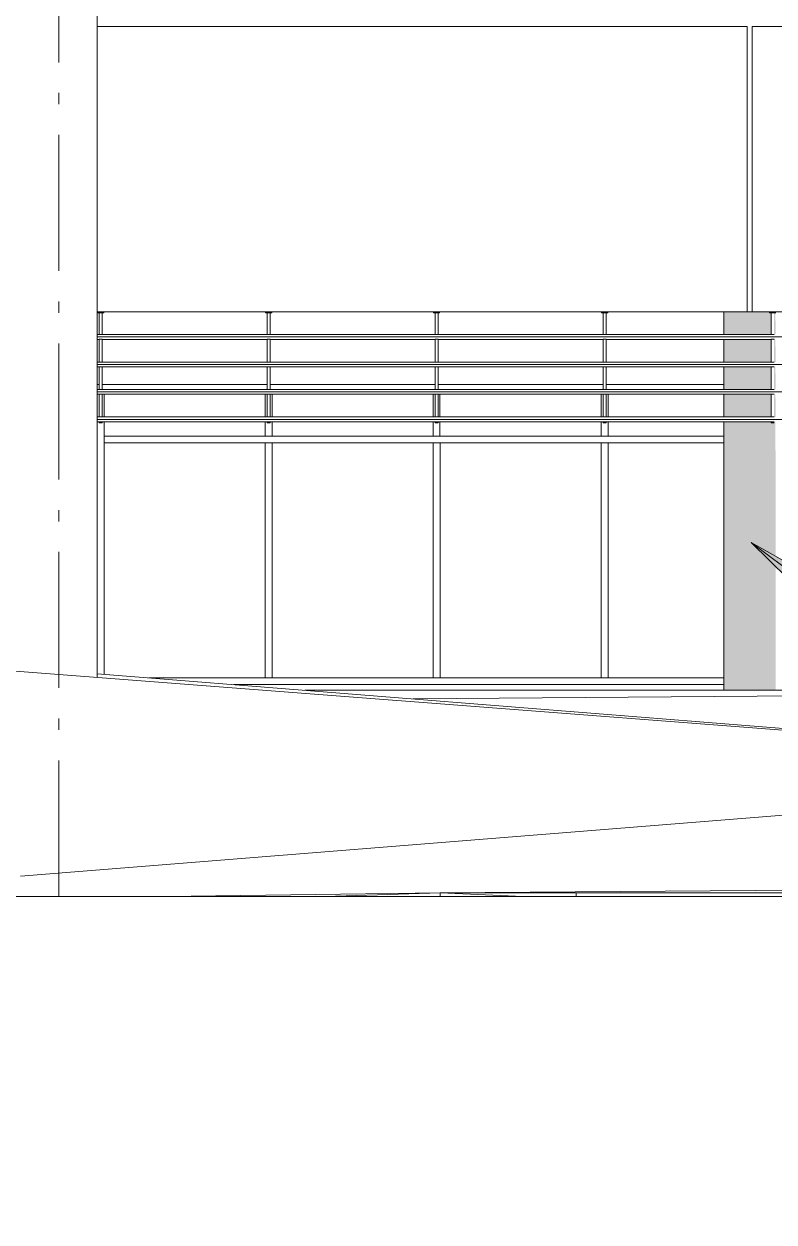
# Model space of a CAD drawing. Header units: metres. Extents: x -199 to 506, y -5 to 23.
# Drawn here: x -0.31 to 6.31, y -4.69 to 5.88 of the extents above; entities that cross this region are included whole.
import ezdxf

# ---------------------------------------------------------------- set-up
doc = ezdxf.new("R2010")
doc.units = ezdxf.units.M
doc.linetypes.add('01_Grid', pattern=[1.74, 1.2, -0.27, 0, -0.27])
for name, color, linetype, lineweight in [('03EJES-1', 1, '01_Grid', 5), ('06MUR', 8, 'Continuous', 9), ('06MUREXT', 92, 'Continuous', 9), ('26VENT', 144, 'Continuous', 5), ('29NOTAS-1', 10, 'Continuous', 5), ('46BANQ', 8, 'Continuous', 5), ('54ESTRUCTURA', 1, 'Continuous', 9), ('54ESTRUCTURA-1', 152, 'Continuous', 9), ('70LINEA', 1, 'Continuous', 13), ('70LINEA-2', 250, 'Continuous', 15)]:
    doc.layers.add(name, color=color, linetype=linetype, lineweight=lineweight)

# ---------------------------------------------------------------- blocks, each defined once
blk = doc.blocks.new('Rectangular Mullion - 60x167-7717804-600rNorthElevEjeA Paint')
at = {"layer": '26VENT'}
for p, q in [((4.816, 0.11), (5.867, 0.11)), ((4.816, 0.05), (5.867, 0.05))]:
    blk.add_line(p, q, dxfattribs=at)
blk = doc.blocks.new('Rectangular Mullion - 60x167-V2-600rNorthElevEjeA Paint')
at = {"layer": '26VENT'}
for p, q in [((3.333, 0.11), (4.816, 0.11)), ((3.333, 0.05), (4.816, 0.05))]:
    blk.add_line(p, q, dxfattribs=at)
blk = doc.blocks.new('Rectangular Mullion - 60x167-7717805-600rNorthElevEjeA Paint')
at = {"layer": '26VENT'}
for p, q in [((0.794, 0.11), (1.851, 0.11)), ((1.544, 0.05), (1.851, 0.05))]:
    blk.add_line(p, q, dxfattribs=at)
blk = doc.blocks.new('Rectangular Mullion - 60x167-7039295-600rNorthElevEjeA Paint')
at = {"layer": '26VENT'}
blk.add_line((0.399, 2.214), (0.399, 0.142), dxfattribs=at)
blk = doc.blocks.new('Rectangular Mullion - 60x167-7039666-600rNorthElevEjeA Paint')
at = {"layer": '26VENT'}
for p, q in [((0.399, 2.613), (0.399, 2.411)), ((0.399, 2.37), (0.399, 2.214))]:
    blk.add_line(p, q, dxfattribs=at)
blk = doc.blocks.new('Rectangular Mullion - 60x167-7717806-600rNorthElevEjeA Paint')
at = {"layer": '26VENT'}
for p, q in [((5.867, 2.244), (4.816, 2.244)), ((5.867, 2.184), (4.816, 2.184))]:
    blk.add_line(p, q, dxfattribs=at)
blk = doc.blocks.new('Rectangular Mullion - 60x167-V3-600rNorthElevEjeA Paint')
at = {"layer": '26VENT'}
for p, q in [((4.816, 2.244), (3.333, 2.244)), ((4.816, 2.184), (3.333, 2.184))]:
    blk.add_line(p, q, dxfattribs=at)
blk = doc.blocks.new('Rectangular Mullion - 60x167-7717807-600rNorthElevEjeA Paint')
at = {"layer": '26VENT'}
for p, q in [((0.399, 2.184), (0.399, 2.244)), ((1.851, 2.244), (0.399, 2.244)), ((1.851, 2.184), (0.399, 2.184))]:
    blk.add_line(p, q, dxfattribs=at)
blk = doc.blocks.new('Rectangular Mullion - 60x167-V4-600rNorthElevEjeA Paint')
at = {"layer": '26VENT'}
for p, q in [((4.786, 2.184), (4.846, 2.184)), ((4.786, 2.184), (4.786, 0.11)), ((4.846, 2.184), (4.846, 0.11)), ((4.846, 0.11), (4.786, 0.11))]:
    blk.add_line(p, q, dxfattribs=at)
blk = doc.blocks.new('Rectangular Mullion - 60x167-V5-600rNorthElevEjeA Paint')
at = {"layer": '26VENT'}
for p, q in [((4.786, 2.613), (4.786, 2.411)), ((4.846, 2.613), (4.846, 2.412)), ((4.786, 2.37), (4.786, 2.244)), ((4.846, 2.37), (4.846, 2.244)), ((4.846, 2.244), (4.786, 2.244))]:
    blk.add_line(p, q, dxfattribs=at)
blk = doc.blocks.new('Rectangular Mullion - 60x167-V6-600rNorthElevEjeA Paint')
at = {"layer": '26VENT'}
for p, q in [((3.303, 2.613), (3.303, 2.411)), ((3.363, 2.613), (3.363, 2.412)), ((3.303, 2.37), (3.303, 2.244)), ((3.363, 2.37), (3.363, 2.244)), ((3.363, 2.244), (3.303, 2.244))]:
    blk.add_line(p, q, dxfattribs=at)
blk = doc.blocks.new('Rectangular Mullion - 60x167-V7-600rNorthElevEjeA Paint')
at = {"layer": '26VENT'}
for p, q in [((1.821, 2.613), (1.821, 2.411)), ((1.881, 2.613), (1.881, 2.411)), ((1.821, 2.37), (1.821, 2.244)), ((1.881, 2.37), (1.881, 2.244)), ((1.881, 2.244), (1.821, 2.244))]:
    blk.add_line(p, q, dxfattribs=at)
blk = doc.blocks.new('Curtain Wall Curb-Concrete-01 - Curtain Wall Curb-Concrete-01-7040853-600rNorthElevEjeA Paint')
at = {"layer": '46BANQ'}
blk.add_line((1.544, 0.05), (5.867, 0.05), dxfattribs=at)
blk = doc.blocks.new('Solar Shade-Aluminium-01 - Solar Shade-Aluminium-01-7044055-600rNorthElevEjeA Paint')
at = {"layer": '06MUR'}
for p, q in [((0.342, 3.34), (0.342, 3.332)), ((0.396, 3.332), (0.342, 3.332)), ((0.356, 3.332), (0.356, 3.14)), ((0.382, 3.14), (0.382, 3.332)), ((0.396, 3.332), (0.396, 3.34)), ((1.824, 3.34), (1.824, 3.332)), ((1.878, 3.332), (1.824, 3.332)), ((1.839, 3.332), (1.839, 3.14)), ((1.864, 3.14), (1.864, 3.332)), ((1.878, 3.332), (1.878, 3.34)), ((3.306, 3.34), (3.306, 3.332)), ((3.36, 3.332), (3.306, 3.332)), ((3.321, 3.332), (3.321, 3.14)), ((3.346, 3.14), (3.346, 3.332)), ((3.36, 3.332), (3.36, 3.34)), ((4.789, 3.34), (4.789, 3.332)), ((4.843, 3.332), (4.789, 3.332)), ((4.803, 3.332), (4.803, 3.14)), ((4.828, 3.14), (4.828, 3.332)), ((4.843, 3.332), (4.843, 3.34)), ((6.271, 3.34), (6.271, 3.332)), ((6.325, 3.332), (6.271, 3.332)), ((6.285, 3.332), (6.285, 3.14)), ((0.356, 3.14), (0.339, 3.14)), ((0.339, 3.119), (12.195, 3.119)), ((0.339, 3.097), (0.356, 3.097)), ((0.356, 3.097), (0.356, 2.897)), ((1.839, 3.14), (0.382, 3.14)), ((0.382, 2.897), (0.382, 3.097)), ((0.382, 3.097), (1.839, 3.097)), ((1.839, 3.097), (1.839, 2.897)), ((3.321, 3.14), (1.864, 3.14)), ((1.864, 2.897), (1.864, 3.097)), ((1.864, 3.097), (3.321, 3.097)), ((3.321, 3.097), (3.321, 2.897)), ((4.803, 3.14), (3.346, 3.14)), ((3.346, 2.897), (3.346, 3.097)), ((3.346, 3.097), (4.803, 3.097)), ((4.803, 3.097), (4.803, 2.897)), ((6.285, 3.14), (4.828, 3.14)), ((4.828, 2.897), (4.828, 3.097)), ((4.828, 3.097), (6.285, 3.097)), ((6.285, 3.097), (6.285, 2.897)), ((0.356, 2.897), (0.339, 2.897)), ((0.339, 2.876), (12.195, 2.876)), ((0.339, 2.855), (0.356, 2.855)), ((0.356, 2.855), (0.356, 2.655)), ((1.839, 2.897), (0.382, 2.897)), ((0.382, 2.655), (0.382, 2.855)), ((0.382, 2.855), (1.839, 2.855)), ((1.839, 2.855), (1.839, 2.655)), ((3.321, 2.897), (1.864, 2.897)), ((1.864, 2.655), (1.864, 2.855)), ((1.864, 2.855), (3.321, 2.855)), ((3.321, 2.855), (3.321, 2.655)), ((4.803, 2.897), (3.346, 2.897)), ((3.346, 2.655), (3.346, 2.855)), ((3.346, 2.855), (4.803, 2.855)), ((4.803, 2.855), (4.803, 2.655)), ((6.285, 2.897), (4.828, 2.897)), ((4.828, 2.655), (4.828, 2.855)), ((4.828, 2.855), (6.285, 2.855)), ((6.285, 2.855), (6.285, 2.655)), ((0.356, 2.655), (0.339, 2.655)), ((1.839, 2.655), (0.382, 2.655)), ((3.321, 2.655), (1.864, 2.655)), ((4.803, 2.655), (3.346, 2.655)), ((6.285, 2.655), (4.828, 2.655)), ((0.339, 2.633), (12.195, 2.633)), ((0.339, 2.612), (0.356, 2.612)), ((0.356, 2.612), (0.356, 2.412)), ((0.382, 2.412), (0.382, 2.612)), ((0.382, 2.612), (1.839, 2.612)), ((1.839, 2.612), (1.839, 2.412)), ((1.864, 2.412), (1.864, 2.612)), ((1.864, 2.612), (3.321, 2.612)), ((3.321, 2.612), (3.321, 2.412)), ((3.346, 2.412), (3.346, 2.612)), ((3.346, 2.612), (4.803, 2.612)), ((4.803, 2.612), (4.803, 2.412)), ((4.828, 2.412), (4.828, 2.612)), ((4.828, 2.612), (6.285, 2.612)), ((6.285, 2.612), (6.285, 2.412)), ((0.356, 2.412), (0.339, 2.412)), ((0.339, 2.391), (12.195, 2.391)), ((0.339, 2.369), (0.356, 2.369)), ((0.356, 2.369), (0.356, 2.36)), ((0.382, 2.36), (0.356, 2.36)), ((0.356, 2.36), (0.382, 2.36)), ((1.839, 2.412), (0.382, 2.412)), ((0.382, 2.36), (0.382, 2.369)), ((0.382, 2.369), (1.839, 2.369)), ((1.839, 2.369), (1.839, 2.36)), ((1.864, 2.36), (1.839, 2.36)), ((1.839, 2.36), (1.864, 2.36)), ((3.321, 2.412), (1.864, 2.412)), ((1.864, 2.36), (1.864, 2.369)), ((1.864, 2.369), (3.321, 2.369)), ((3.321, 2.369), (3.321, 2.36)), ((3.346, 2.36), (3.321, 2.36)), ((3.321, 2.36), (3.346, 2.36)), ((4.803, 2.412), (3.346, 2.412)), ((3.346, 2.36), (3.346, 2.369)), ((3.346, 2.369), (4.803, 2.369)), ((4.803, 2.369), (4.803, 2.36)), ((4.828, 2.36), (4.803, 2.36)), ((4.803, 2.36), (4.828, 2.36)), ((6.285, 2.412), (4.828, 2.412)), ((4.828, 2.36), (4.828, 2.369)), ((4.828, 2.369), (6.285, 2.369)), ((6.285, 2.369), (6.285, 2.36)), ((6.311, 2.36), (6.285, 2.36)), ((6.285, 2.36), (6.311, 2.36))]:
    blk.add_line(p, q, dxfattribs=at)
for points, knots in [([(0.356, 3.14), (0.356, 3.14), (0.357, 3.14), (0.359, 3.14), (0.361, 3.14), (0.363, 3.14), (0.365, 3.139), (0.367, 3.139), (0.369, 3.139), (0.371, 3.139), (0.373, 3.139), (0.375, 3.14), (0.377, 3.14), (0.379, 3.14), (0.38, 3.14), (0.381, 3.14), (0.382, 3.14), (0.382, 3.14)], [-1, -1, -1, -1, -0.861111, -0.791667, -0.722222, -0.652778, -0.583333, -0.548611, -0.513889, -0.444444, -0.388889, -0.333333, -0.277778, -0.222222, -0.166667, -0.111111, 0, 0, 0, 0]), ([(0.382, 3.097), (0.382, 3.097), (0.381, 3.097), (0.379, 3.098), (0.377, 3.098), (0.375, 3.098), (0.373, 3.098), (0.371, 3.098), (0.369, 3.098), (0.367, 3.098), (0.365, 3.098), (0.363, 3.098), (0.361, 3.098), (0.359, 3.098), (0.358, 3.098), (0.357, 3.097), (0.356, 3.097), (0.356, 3.097), (0.356, 3.097)], [-1, -1, -1, -1, -0.861111, -0.791667, -0.722222, -0.652778, -0.583333, -0.548611, -0.513889, -0.444444, -0.388889, -0.333333, -0.277778, -0.222222, -0.166667, -0.111111, -0.055556, 0, 0, 0, 0]), ([(1.839, 3.14), (1.839, 3.14), (1.839, 3.14), (1.841, 3.14), (1.843, 3.14), (1.845, 3.14), (1.847, 3.139), (1.849, 3.139), (1.851, 3.139), (1.853, 3.139), (1.856, 3.139), (1.858, 3.14), (1.859, 3.14), (1.861, 3.14), (1.862, 3.14), (1.864, 3.14), (1.864, 3.14), (1.864, 3.14)], [-1, -1, -1, -1, -0.861111, -0.791667, -0.722222, -0.652778, -0.583333, -0.548611, -0.513889, -0.444444, -0.388889, -0.333333, -0.277778, -0.222222, -0.166667, -0.111111, 0, 0, 0, 0]), ([(1.864, 3.097), (1.864, 3.097), (1.863, 3.097), (1.861, 3.098), (1.859, 3.098), (1.857, 3.098), (1.855, 3.098), (1.853, 3.098), (1.851, 3.098), (1.849, 3.098), (1.847, 3.098), (1.845, 3.098), (1.843, 3.098), (1.841, 3.098), (1.84, 3.098), (1.839, 3.097), (1.839, 3.097), (1.839, 3.097), (1.839, 3.097)], [-1, -1, -1, -1, -0.861111, -0.791667, -0.722222, -0.652778, -0.583333, -0.548611, -0.513889, -0.444444, -0.388889, -0.333333, -0.277778, -0.222222, -0.166667, -0.111111, -0.055556, 0, 0, 0, 0]), ([(3.321, 3.14), (3.321, 3.14), (3.321, 3.14), (3.323, 3.14), (3.325, 3.14), (3.328, 3.14), (3.33, 3.139), (3.332, 3.139), (3.333, 3.139), (3.335, 3.139), (3.338, 3.139), (3.34, 3.14), (3.342, 3.14), (3.343, 3.14), (3.344, 3.14), (3.346, 3.14), (3.346, 3.14), (3.346, 3.14)], [-1, -1, -1, -1, -0.861111, -0.791667, -0.722222, -0.652778, -0.583333, -0.548611, -0.513889, -0.444444, -0.388889, -0.333333, -0.277778, -0.222222, -0.166667, -0.111111, 0, 0, 0, 0]), ([(3.346, 3.097), (3.346, 3.097), (3.346, 3.097), (3.344, 3.098), (3.342, 3.098), (3.339, 3.098), (3.337, 3.098), (3.335, 3.098), (3.334, 3.098), (3.331, 3.098), (3.329, 3.098), (3.327, 3.098), (3.325, 3.098), (3.324, 3.098), (3.322, 3.098), (3.321, 3.097), (3.321, 3.097), (3.321, 3.097), (3.321, 3.097)], [-1, -1, -1, -1, -0.861111, -0.791667, -0.722222, -0.652778, -0.583333, -0.548611, -0.513889, -0.444444, -0.388889, -0.333333, -0.277778, -0.222222, -0.166667, -0.111111, -0.055556, 0, 0, 0, 0]), ([(4.803, 3.14), (4.803, 3.14), (4.804, 3.14), (4.806, 3.14), (4.807, 3.14), (4.81, 3.14), (4.812, 3.139), (4.814, 3.139), (4.816, 3.139), (4.818, 3.139), (4.82, 3.139), (4.822, 3.14), (4.824, 3.14), (4.825, 3.14), (4.827, 3.14), (4.828, 3.14), (4.828, 3.14), (4.828, 3.14)], [-1, -1, -1, -1, -0.861111, -0.791667, -0.722222, -0.652778, -0.583333, -0.548611, -0.513889, -0.444444, -0.388889, -0.333333, -0.277778, -0.222222, -0.166667, -0.111111, 0, 0, 0, 0]), ([(4.828, 3.097), (4.828, 3.097), (4.828, 3.097), (4.826, 3.098), (4.824, 3.098), (4.822, 3.098), (4.819, 3.098), (4.818, 3.098), (4.816, 3.098), (4.814, 3.098), (4.811, 3.098), (4.809, 3.098), (4.807, 3.098), (4.806, 3.098), (4.805, 3.098), (4.804, 3.097), (4.803, 3.097), (4.803, 3.097), (4.803, 3.097)], [-1, -1, -1, -1, -0.861111, -0.791667, -0.722222, -0.652778, -0.583333, -0.548611, -0.513889, -0.444444, -0.388889, -0.333333, -0.277778, -0.222222, -0.166667, -0.111111, -0.055556, 0, 0, 0, 0]), ([(6.285, 3.14), (6.285, 3.14), (6.286, 3.14), (6.288, 3.14), (6.29, 3.14), (6.292, 3.14), (6.294, 3.139), (6.296, 3.139), (6.298, 3.139), (6.3, 3.139), (6.302, 3.139), (6.304, 3.14), (6.306, 3.14), (6.308, 3.14), (6.309, 3.14), (6.31, 3.14), (6.311, 3.14), (6.311, 3.14)], [-1, -1, -1, -1, -0.861111, -0.791667, -0.722222, -0.652778, -0.583333, -0.548611, -0.513889, -0.444444, -0.388889, -0.333333, -0.277778, -0.222222, -0.166667, -0.111111, 0, 0, 0, 0]), ([(6.311, 3.097), (6.311, 3.097), (6.31, 3.097), (6.308, 3.098), (6.306, 3.098), (6.304, 3.098), (6.302, 3.098), (6.3, 3.098), (6.298, 3.098), (6.296, 3.098), (6.294, 3.098), (6.292, 3.098), (6.29, 3.098), (6.288, 3.098), (6.287, 3.098), (6.286, 3.097), (6.285, 3.097), (6.285, 3.097), (6.285, 3.097)], [-1, -1, -1, -1, -0.861111, -0.791667, -0.722222, -0.652778, -0.583333, -0.548611, -0.513889, -0.444444, -0.388889, -0.333333, -0.277778, -0.222222, -0.166667, -0.111111, -0.055556, 0, 0, 0, 0]), ([(0.356, 2.897), (0.356, 2.897), (0.357, 2.897), (0.359, 2.897), (0.361, 2.897), (0.363, 2.897), (0.365, 2.897), (0.367, 2.897), (0.369, 2.897), (0.371, 2.897), (0.373, 2.897), (0.375, 2.897), (0.377, 2.897), (0.379, 2.897), (0.38, 2.897), (0.381, 2.897), (0.382, 2.897), (0.382, 2.897)], [-1, -1, -1, -1, -0.861111, -0.791667, -0.722222, -0.652778, -0.583333, -0.548611, -0.513889, -0.444444, -0.388889, -0.333333, -0.277778, -0.222222, -0.166667, -0.111111, 0, 0, 0, 0]), ([(0.382, 2.855), (0.382, 2.855), (0.381, 2.855), (0.379, 2.855), (0.377, 2.855), (0.375, 2.855), (0.373, 2.855), (0.371, 2.855), (0.369, 2.855), (0.367, 2.855), (0.365, 2.855), (0.363, 2.855), (0.361, 2.855), (0.359, 2.855), (0.358, 2.855), (0.357, 2.855), (0.356, 2.855), (0.356, 2.855), (0.356, 2.855)], [-1, -1, -1, -1, -0.861111, -0.791667, -0.722222, -0.652778, -0.583333, -0.548611, -0.513889, -0.444444, -0.388889, -0.333333, -0.277778, -0.222222, -0.166667, -0.111111, -0.055556, 0, 0, 0, 0]), ([(1.839, 2.897), (1.839, 2.897), (1.839, 2.897), (1.841, 2.897), (1.843, 2.897), (1.845, 2.897), (1.847, 2.897), (1.849, 2.897), (1.851, 2.897), (1.853, 2.897), (1.856, 2.897), (1.858, 2.897), (1.859, 2.897), (1.861, 2.897), (1.862, 2.897), (1.864, 2.897), (1.864, 2.897), (1.864, 2.897)], [-1, -1, -1, -1, -0.861111, -0.791667, -0.722222, -0.652778, -0.583333, -0.548611, -0.513889, -0.444444, -0.388889, -0.333333, -0.277778, -0.222222, -0.166667, -0.111111, 0, 0, 0, 0]), ([(1.864, 2.855), (1.864, 2.855), (1.863, 2.855), (1.861, 2.855), (1.859, 2.855), (1.857, 2.855), (1.855, 2.855), (1.853, 2.855), (1.851, 2.855), (1.849, 2.855), (1.847, 2.855), (1.845, 2.855), (1.843, 2.855), (1.841, 2.855), (1.84, 2.855), (1.839, 2.855), (1.839, 2.855), (1.839, 2.855), (1.839, 2.855)], [-1, -1, -1, -1, -0.861111, -0.791667, -0.722222, -0.652778, -0.583333, -0.548611, -0.513889, -0.444444, -0.388889, -0.333333, -0.277778, -0.222222, -0.166667, -0.111111, -0.055556, 0, 0, 0, 0]), ([(3.321, 2.897), (3.321, 2.897), (3.321, 2.897), (3.323, 2.897), (3.325, 2.897), (3.328, 2.897), (3.33, 2.897), (3.332, 2.897), (3.333, 2.897), (3.335, 2.897), (3.338, 2.897), (3.34, 2.897), (3.342, 2.897), (3.343, 2.897), (3.344, 2.897), (3.346, 2.897), (3.346, 2.897), (3.346, 2.897)], [-1, -1, -1, -1, -0.861111, -0.791667, -0.722222, -0.652778, -0.583333, -0.548611, -0.513889, -0.444444, -0.388889, -0.333333, -0.277778, -0.222222, -0.166667, -0.111111, 0, 0, 0, 0]), ([(3.346, 2.855), (3.346, 2.855), (3.346, 2.855), (3.344, 2.855), (3.342, 2.855), (3.339, 2.855), (3.337, 2.855), (3.335, 2.855), (3.334, 2.855), (3.331, 2.855), (3.329, 2.855), (3.327, 2.855), (3.325, 2.855), (3.324, 2.855), (3.322, 2.855), (3.321, 2.855), (3.321, 2.855), (3.321, 2.855), (3.321, 2.855)], [-1, -1, -1, -1, -0.861111, -0.791667, -0.722222, -0.652778, -0.583333, -0.548611, -0.513889, -0.444444, -0.388889, -0.333333, -0.277778, -0.222222, -0.166667, -0.111111, -0.055556, 0, 0, 0, 0]), ([(4.803, 2.897), (4.803, 2.897), (4.804, 2.897), (4.806, 2.897), (4.807, 2.897), (4.81, 2.897), (4.812, 2.897), (4.814, 2.897), (4.816, 2.897), (4.818, 2.897), (4.82, 2.897), (4.822, 2.897), (4.824, 2.897), (4.825, 2.897), (4.827, 2.897), (4.828, 2.897), (4.828, 2.897), (4.828, 2.897)], [-1, -1, -1, -1, -0.861111, -0.791667, -0.722222, -0.652778, -0.583333, -0.548611, -0.513889, -0.444444, -0.388889, -0.333333, -0.277778, -0.222222, -0.166667, -0.111111, 0, 0, 0, 0]), ([(4.828, 2.855), (4.828, 2.855), (4.828, 2.855), (4.826, 2.855), (4.824, 2.855), (4.822, 2.855), (4.819, 2.855), (4.818, 2.855), (4.816, 2.855), (4.814, 2.855), (4.811, 2.855), (4.809, 2.855), (4.807, 2.855), (4.806, 2.855), (4.805, 2.855), (4.804, 2.855), (4.803, 2.855), (4.803, 2.855), (4.803, 2.855)], [-1, -1, -1, -1, -0.861111, -0.791667, -0.722222, -0.652778, -0.583333, -0.548611, -0.513889, -0.444444, -0.388889, -0.333333, -0.277778, -0.222222, -0.166667, -0.111111, -0.055556, 0, 0, 0, 0]), ([(6.285, 2.897), (6.285, 2.897), (6.286, 2.897), (6.288, 2.897), (6.29, 2.897), (6.292, 2.897), (6.294, 2.897), (6.296, 2.897), (6.298, 2.897), (6.3, 2.897), (6.302, 2.897), (6.304, 2.897), (6.306, 2.897), (6.308, 2.897), (6.309, 2.897), (6.31, 2.897), (6.311, 2.897), (6.311, 2.897)], [-1, -1, -1, -1, -0.861111, -0.791667, -0.722222, -0.652778, -0.583333, -0.548611, -0.513889, -0.444444, -0.388889, -0.333333, -0.277778, -0.222222, -0.166667, -0.111111, 0, 0, 0, 0]), ([(6.311, 2.855), (6.311, 2.855), (6.31, 2.855), (6.308, 2.855), (6.306, 2.855), (6.304, 2.855), (6.302, 2.855), (6.3, 2.855), (6.298, 2.855), (6.296, 2.855), (6.294, 2.855), (6.292, 2.855), (6.29, 2.855), (6.288, 2.855), (6.287, 2.855), (6.286, 2.855), (6.285, 2.855), (6.285, 2.855), (6.285, 2.855)], [-1, -1, -1, -1, -0.861111, -0.791667, -0.722222, -0.652778, -0.583333, -0.548611, -0.513889, -0.444444, -0.388889, -0.333333, -0.277778, -0.222222, -0.166667, -0.111111, -0.055556, 0, 0, 0, 0]), ([(0.356, 2.655), (0.356, 2.655), (0.357, 2.655), (0.359, 2.655), (0.361, 2.654), (0.363, 2.654), (0.365, 2.654), (0.367, 2.654), (0.369, 2.654), (0.371, 2.654), (0.373, 2.654), (0.375, 2.654), (0.377, 2.654), (0.379, 2.654), (0.38, 2.655), (0.381, 2.655), (0.382, 2.655), (0.382, 2.655)], [-1, -1, -1, -1, -0.861111, -0.791667, -0.722222, -0.652778, -0.583333, -0.548611, -0.513889, -0.444444, -0.388889, -0.333333, -0.277778, -0.222222, -0.166667, -0.111111, 0, 0, 0, 0]), ([(1.839, 2.655), (1.839, 2.655), (1.839, 2.655), (1.841, 2.655), (1.843, 2.654), (1.845, 2.654), (1.847, 2.654), (1.849, 2.654), (1.851, 2.654), (1.853, 2.654), (1.856, 2.654), (1.858, 2.654), (1.859, 2.654), (1.861, 2.654), (1.862, 2.655), (1.864, 2.655), (1.864, 2.655), (1.864, 2.655)], [-1, -1, -1, -1, -0.861111, -0.791667, -0.722222, -0.652778, -0.583333, -0.548611, -0.513889, -0.444444, -0.388889, -0.333333, -0.277778, -0.222222, -0.166667, -0.111111, 0, 0, 0, 0]), ([(3.321, 2.655), (3.321, 2.655), (3.321, 2.655), (3.323, 2.655), (3.325, 2.654), (3.328, 2.654), (3.33, 2.654), (3.332, 2.654), (3.333, 2.654), (3.335, 2.654), (3.338, 2.654), (3.34, 2.654), (3.342, 2.654), (3.343, 2.654), (3.344, 2.655), (3.346, 2.655), (3.346, 2.655), (3.346, 2.655)], [-1, -1, -1, -1, -0.861111, -0.791667, -0.722222, -0.652778, -0.583333, -0.548611, -0.513889, -0.444444, -0.388889, -0.333333, -0.277778, -0.222222, -0.166667, -0.111111, 0, 0, 0, 0]), ([(4.803, 2.655), (4.803, 2.655), (4.804, 2.655), (4.806, 2.655), (4.807, 2.654), (4.81, 2.654), (4.812, 2.654), (4.814, 2.654), (4.816, 2.654), (4.818, 2.654), (4.82, 2.654), (4.822, 2.654), (4.824, 2.654), (4.825, 2.654), (4.827, 2.655), (4.828, 2.655), (4.828, 2.655), (4.828, 2.655)], [-1, -1, -1, -1, -0.861111, -0.791667, -0.722222, -0.652778, -0.583333, -0.548611, -0.513889, -0.444444, -0.388889, -0.333333, -0.277778, -0.222222, -0.166667, -0.111111, 0, 0, 0, 0]), ([(6.285, 2.655), (6.285, 2.655), (6.286, 2.655), (6.288, 2.655), (6.29, 2.654), (6.292, 2.654), (6.294, 2.654), (6.296, 2.654), (6.298, 2.654), (6.3, 2.654), (6.302, 2.654), (6.304, 2.654), (6.306, 2.654), (6.308, 2.654), (6.309, 2.655), (6.31, 2.655), (6.311, 2.655), (6.311, 2.655)], [-1, -1, -1, -1, -0.861111, -0.791667, -0.722222, -0.652778, -0.583333, -0.548611, -0.513889, -0.444444, -0.388889, -0.333333, -0.277778, -0.222222, -0.166667, -0.111111, 0, 0, 0, 0]), ([(0.382, 2.612), (0.382, 2.612), (0.381, 2.612), (0.379, 2.612), (0.377, 2.612), (0.375, 2.613), (0.373, 2.613), (0.371, 2.613), (0.369, 2.613), (0.367, 2.613), (0.365, 2.613), (0.363, 2.613), (0.361, 2.612), (0.359, 2.612), (0.358, 2.612), (0.357, 2.612), (0.356, 2.612), (0.356, 2.612), (0.356, 2.612)], [-1, -1, -1, -1, -0.861111, -0.791667, -0.722222, -0.652778, -0.583333, -0.548611, -0.513889, -0.444444, -0.388889, -0.333333, -0.277778, -0.222222, -0.166667, -0.111111, -0.055556, 0, 0, 0, 0]), ([(1.864, 2.612), (1.864, 2.612), (1.863, 2.612), (1.861, 2.612), (1.859, 2.612), (1.857, 2.613), (1.855, 2.613), (1.853, 2.613), (1.851, 2.613), (1.849, 2.613), (1.847, 2.613), (1.845, 2.613), (1.843, 2.612), (1.841, 2.612), (1.84, 2.612), (1.839, 2.612), (1.839, 2.612), (1.839, 2.612), (1.839, 2.612)], [-1, -1, -1, -1, -0.861111, -0.791667, -0.722222, -0.652778, -0.583333, -0.548611, -0.513889, -0.444444, -0.388889, -0.333333, -0.277778, -0.222222, -0.166667, -0.111111, -0.055556, 0, 0, 0, 0]), ([(3.346, 2.612), (3.346, 2.612), (3.346, 2.612), (3.344, 2.612), (3.342, 2.612), (3.339, 2.613), (3.337, 2.613), (3.335, 2.613), (3.334, 2.613), (3.331, 2.613), (3.329, 2.613), (3.327, 2.613), (3.325, 2.612), (3.324, 2.612), (3.322, 2.612), (3.321, 2.612), (3.321, 2.612), (3.321, 2.612), (3.321, 2.612)], [-1, -1, -1, -1, -0.861111, -0.791667, -0.722222, -0.652778, -0.583333, -0.548611, -0.513889, -0.444444, -0.388889, -0.333333, -0.277778, -0.222222, -0.166667, -0.111111, -0.055556, 0, 0, 0, 0]), ([(4.828, 2.612), (4.828, 2.612), (4.828, 2.612), (4.826, 2.612), (4.824, 2.612), (4.822, 2.613), (4.819, 2.613), (4.818, 2.613), (4.816, 2.613), (4.814, 2.613), (4.811, 2.613), (4.809, 2.613), (4.807, 2.612), (4.806, 2.612), (4.805, 2.612), (4.804, 2.612), (4.803, 2.612), (4.803, 2.612), (4.803, 2.612)], [-1, -1, -1, -1, -0.861111, -0.791667, -0.722222, -0.652778, -0.583333, -0.548611, -0.513889, -0.444444, -0.388889, -0.333333, -0.277778, -0.222222, -0.166667, -0.111111, -0.055556, 0, 0, 0, 0]), ([(6.311, 2.612), (6.311, 2.612), (6.31, 2.612), (6.308, 2.612), (6.306, 2.612), (6.304, 2.613), (6.302, 2.613), (6.3, 2.613), (6.298, 2.613), (6.296, 2.613), (6.294, 2.613), (6.292, 2.613), (6.29, 2.612), (6.288, 2.612), (6.287, 2.612), (6.286, 2.612), (6.285, 2.612), (6.285, 2.612), (6.285, 2.612)], [-1, -1, -1, -1, -0.861111, -0.791667, -0.722222, -0.652778, -0.583333, -0.548611, -0.513889, -0.444444, -0.388889, -0.333333, -0.277778, -0.222222, -0.166667, -0.111111, -0.055556, 0, 0, 0, 0]), ([(0.356, 2.412), (0.356, 2.412), (0.357, 2.412), (0.359, 2.412), (0.361, 2.412), (0.363, 2.412), (0.365, 2.412), (0.367, 2.412), (0.369, 2.412), (0.371, 2.412), (0.373, 2.412), (0.375, 2.412), (0.377, 2.412), (0.379, 2.412), (0.38, 2.412), (0.381, 2.412), (0.382, 2.412), (0.382, 2.412)], [-1, -1, -1, -1, -0.861111, -0.791667, -0.722222, -0.652778, -0.583333, -0.548611, -0.513889, -0.444444, -0.388889, -0.333333, -0.277778, -0.222222, -0.166667, -0.111111, 0, 0, 0, 0]), ([(0.356, 2.369), (0.356, 2.369), (0.357, 2.37), (0.359, 2.37), (0.361, 2.37), (0.363, 2.37), (0.365, 2.37), (0.367, 2.37), (0.369, 2.37), (0.37, 2.37), (0.371, 2.37)], [-1, -1, -1, -1, -0.8611111, -0.7916667, -0.7222222, -0.6527778, -0.5833333, -0.5486111, -0.5138889, -0.4444444, -0.4444444, -0.4444444, -0.4444444]), ([(0.382, 2.369), (0.382, 2.369), (0.381, 2.37), (0.379, 2.37), (0.377, 2.37), (0.375, 2.37), (0.373, 2.37), (0.371, 2.37), (0.369, 2.37), (0.367, 2.37), (0.365, 2.37), (0.363, 2.37), (0.361, 2.37), (0.359, 2.37), (0.358, 2.37), (0.357, 2.37), (0.356, 2.369), (0.356, 2.369), (0.356, 2.369)], [-1, -1, -1, -1, -0.861111, -0.791667, -0.722222, -0.652778, -0.583333, -0.548611, -0.513889, -0.444444, -0.388889, -0.333333, -0.277778, -0.222222, -0.166667, -0.111111, -0.055556, 0, 0, 0, 0]), ([(1.839, 2.412), (1.839, 2.412), (1.839, 2.412), (1.841, 2.412), (1.843, 2.412), (1.845, 2.412), (1.847, 2.412), (1.849, 2.412), (1.851, 2.412), (1.853, 2.412), (1.856, 2.412), (1.858, 2.412), (1.859, 2.412), (1.861, 2.412), (1.862, 2.412), (1.864, 2.412), (1.864, 2.412), (1.864, 2.412)], [-1, -1, -1, -1, -0.861111, -0.791667, -0.722222, -0.652778, -0.583333, -0.548611, -0.513889, -0.444444, -0.388889, -0.333333, -0.277778, -0.222222, -0.166667, -0.111111, 0, 0, 0, 0]), ([(1.864, 2.369), (1.864, 2.369), (1.863, 2.37), (1.861, 2.37), (1.859, 2.37), (1.857, 2.37), (1.855, 2.37), (1.853, 2.37), (1.851, 2.37), (1.849, 2.37), (1.847, 2.37), (1.845, 2.37), (1.843, 2.37), (1.841, 2.37), (1.84, 2.37), (1.839, 2.37), (1.839, 2.369), (1.839, 2.369), (1.839, 2.369)], [-1, -1, -1, -1, -0.861111, -0.791667, -0.722222, -0.652778, -0.583333, -0.548611, -0.513889, -0.444444, -0.388889, -0.333333, -0.277778, -0.222222, -0.166667, -0.111111, -0.055556, 0, 0, 0, 0]), ([(1.849, 2.37), (1.849, 2.37), (1.85, 2.37), (1.851, 2.37), (1.853, 2.37), (1.853, 2.37)], [-0.5555556, -0.5555556, -0.5555556, -0.5555556, -0.5486111, -0.5138889, -0.4444444, -0.4444444, -0.4444444, -0.4444444]), ([(3.321, 2.412), (3.321, 2.412), (3.321, 2.412), (3.323, 2.412), (3.325, 2.412), (3.328, 2.412), (3.33, 2.412), (3.332, 2.412), (3.333, 2.412), (3.335, 2.412), (3.338, 2.412), (3.34, 2.412), (3.342, 2.412), (3.343, 2.412), (3.344, 2.412), (3.346, 2.412), (3.346, 2.412), (3.346, 2.412)], [-1, -1, -1, -1, -0.861111, -0.791667, -0.722222, -0.652778, -0.583333, -0.548611, -0.513889, -0.444444, -0.388889, -0.333333, -0.277778, -0.222222, -0.166667, -0.111111, 0, 0, 0, 0]), ([(3.346, 2.369), (3.346, 2.369), (3.346, 2.37), (3.344, 2.37), (3.342, 2.37), (3.339, 2.37), (3.337, 2.37), (3.335, 2.37), (3.334, 2.37), (3.331, 2.37), (3.329, 2.37), (3.327, 2.37), (3.325, 2.37), (3.324, 2.37), (3.322, 2.37), (3.321, 2.37), (3.321, 2.369), (3.321, 2.369), (3.321, 2.369)], [-1, -1, -1, -1, -0.861111, -0.791667, -0.722222, -0.652778, -0.583333, -0.548611, -0.513889, -0.444444, -0.388889, -0.333333, -0.277778, -0.222222, -0.166667, -0.111111, -0.055556, 0, 0, 0, 0]), ([(3.331, 2.37), (3.331, 2.37), (3.332, 2.37), (3.333, 2.37), (3.335, 2.37), (3.336, 2.37)], [-0.5555556, -0.5555556, -0.5555556, -0.5555556, -0.5486111, -0.5138889, -0.4444444, -0.4444444, -0.4444444, -0.4444444]), ([(4.803, 2.412), (4.803, 2.412), (4.804, 2.412), (4.806, 2.412), (4.807, 2.412), (4.81, 2.412), (4.812, 2.412), (4.814, 2.412), (4.816, 2.412), (4.818, 2.412), (4.82, 2.412), (4.822, 2.412), (4.824, 2.412), (4.825, 2.412), (4.827, 2.412), (4.828, 2.412), (4.828, 2.412), (4.828, 2.412)], [-1, -1, -1, -1, -0.861111, -0.791667, -0.722222, -0.652778, -0.583333, -0.548611, -0.513889, -0.444444, -0.388889, -0.333333, -0.277778, -0.222222, -0.166667, -0.111111, 0, 0, 0, 0]), ([(4.828, 2.369), (4.828, 2.369), (4.828, 2.37), (4.826, 2.37), (4.824, 2.37), (4.822, 2.37), (4.819, 2.37), (4.818, 2.37), (4.816, 2.37), (4.814, 2.37), (4.811, 2.37), (4.809, 2.37), (4.807, 2.37), (4.806, 2.37), (4.805, 2.37), (4.804, 2.37), (4.803, 2.369), (4.803, 2.369), (4.803, 2.369)], [-1, -1, -1, -1, -0.861111, -0.791667, -0.722222, -0.652778, -0.583333, -0.548611, -0.513889, -0.444444, -0.388889, -0.333333, -0.277778, -0.222222, -0.166667, -0.111111, -0.055556, 0, 0, 0, 0]), ([(4.813, 2.37), (4.814, 2.37), (4.814, 2.37), (4.816, 2.37), (4.817, 2.37), (4.818, 2.37)], [-0.5555556, -0.5555556, -0.5555556, -0.5555556, -0.5486111, -0.5138889, -0.4444444, -0.4444444, -0.4444444, -0.4444444]), ([(6.285, 2.412), (6.285, 2.412), (6.286, 2.412), (6.288, 2.412), (6.29, 2.412), (6.292, 2.412), (6.294, 2.412), (6.296, 2.412), (6.298, 2.412), (6.3, 2.412), (6.302, 2.412), (6.304, 2.412), (6.306, 2.412), (6.308, 2.412), (6.309, 2.412), (6.31, 2.412), (6.311, 2.412), (6.311, 2.412)], [-1, -1, -1, -1, -0.861111, -0.791667, -0.722222, -0.652778, -0.583333, -0.548611, -0.513889, -0.444444, -0.388889, -0.333333, -0.277778, -0.222222, -0.166667, -0.111111, 0, 0, 0, 0]), ([(6.311, 2.369), (6.311, 2.369), (6.31, 2.37), (6.308, 2.37), (6.306, 2.37), (6.304, 2.37), (6.302, 2.37), (6.3, 2.37), (6.298, 2.37), (6.296, 2.37), (6.294, 2.37), (6.292, 2.37), (6.29, 2.37), (6.288, 2.37), (6.287, 2.37), (6.286, 2.37), (6.285, 2.369), (6.285, 2.369), (6.285, 2.369)], [-1, -1, -1, -1, -0.861111, -0.791667, -0.722222, -0.652778, -0.583333, -0.548611, -0.513889, -0.444444, -0.388889, -0.333333, -0.277778, -0.222222, -0.166667, -0.111111, -0.055556, 0, 0, 0, 0]), ([(6.296, 2.37), (6.296, 2.37), (6.296, 2.37), (6.298, 2.37), (6.299, 2.37), (6.3, 2.37)], [-0.5555556, -0.5555556, -0.5555556, -0.5555556, -0.5486111, -0.5138889, -0.4444444, -0.4444444, -0.4444444, -0.4444444])]:
    blk.add_open_spline(points, degree=3, knots=knots, dxfattribs=at)

msp = doc.modelspace()

# ---------------------------------------------------------------- hatches: boundary and pattern name
at = {"layer": '29NOTAS-1'}
msp.add_hatch(color=256, dxfattribs=at).paths.add_polyline_path([(6.1089, 1.3041), (6.4334, 0.9867), (6.5045, 1.0815)])
at = {"layer": '54ESTRUCTURA-1'}
h = msp.add_hatch(color=256, dxfattribs=at)
h.paths.add_polyline_path([(5.9535, 0), (6.096, 0), (6.096, 2.3695), (5.8674, 2.3695), (5.8674, 0), (5.9173, 0)])
h.paths.add_polyline_path([(5.8687, 2.4121), (6.096, 2.4121), (6.096, 2.6121), (5.8674, 2.6121), (5.8674, 2.4121)])
h.paths.add_polyline_path([(5.9968, 2.6547), (6.096, 2.6547), (6.096, 2.8547), (5.8674, 2.8547), (5.8688, 2.6547), (5.9864, 2.6547)])
h.paths.add_polyline_path([(5.9968, 2.8974), (6.096, 2.8974), (6.096, 3.0974), (5.8674, 3.0974), (5.8689, 2.8974), (5.9855, 2.8974)])
h.paths.add_polyline_path([(5.9432, 3.14), (6.096, 3.14), (6.096, 3.34), (5.8674, 3.34), (5.869, 3.14), (5.9173, 3.14)])
h = msp.add_hatch(color=256, dxfattribs=at)
h.paths.add_polyline_path([(6.096, 0), (6.3246, 0), (6.3234, 2.3695), (6.096, 2.3695), (6.096, 0.06)])
h.paths.add_polyline_path([(6.2747, 2.4121), (6.2852, 2.4121), (6.2852, 2.6121), (6.096, 2.6121), (6.096, 2.4121), (6.2679, 2.4121)])
h.paths.add_polyline_path([(6.3152, 2.4121), (6.3246, 2.4121), (6.3233, 2.6121), (6.3106, 2.6121), (6.3107, 2.4121)])
h.paths.add_polyline_path([(6.3189, 2.6547), (6.3246, 2.6547), (6.3231, 2.8547), (6.3106, 2.8547), (6.3107, 2.6547), (6.3148, 2.6547)])
h.paths.add_polyline_path([(6.096, 2.6547), (6.2852, 2.6547), (6.2852, 2.8547), (6.096, 2.8547), (6.096, 2.7)])
h.paths.add_polyline_path([(6.2652, 2.8974), (6.2852, 2.8974), (6.2852, 3.0974), (6.096, 3.0974), (6.096, 2.8974), (6.2385, 2.8974)])
h.paths.add_polyline_path([(6.3107, 2.8974), (6.3246, 2.8974), (6.323, 3.0974), (6.3106, 3.0974), (6.3106, 2.8974)])
h.paths.add_polyline_path([(6.2747, 3.14), (6.2852, 3.14), (6.2852, 3.332), (6.2709, 3.332), (6.2709, 3.34), (6.096, 3.34), (6.096, 3.14), (6.2645, 3.14)])
h.paths.add_polyline_path([(6.3106, 3.14), (6.3246, 3.14), (6.3229, 3.332), (6.3106, 3.332), (6.3106, 3.2796)])

# ---------------------------------------------------------------- linework, layer by layer
at = {"layer": '03EJES-1'}
msp.add_line((0, -1.8192), (0, 20.1698), dxfattribs=at)
at = {"layer": '06MUREXT'}
for p, q in [((0.339, 12.91), (0.339, 0.1134)), ((0.339, 3.34), (12.192, 3.34)), ((0.339, 2.7), (0.357, 2.7)), ((0.3804, 2.7), (1.8393, 2.7)), ((1.8626, 2.7), (3.3215, 2.7)), ((3.3449, 2.7), (4.8038, 2.7)), ((4.8271, 2.7), (5.8674, 2.7)), ((11.161, -0.7194), (-0.7866, 0.2)), ((11.169, -0.72), (0.339, 0.1464)), ((11.1531, -0.72), (-0.339, -1.6394))]:
    msp.add_line(p, q, dxfattribs=at)
at = {"layer": '29NOTAS-1'}
for p, q in [((6.1089, 1.3041), (6.4334, 0.9867)), ((6.5045, 1.0815), (6.1089, 1.3041)), ((6.1089, 1.3041), (14.1068, -4.692))]:
    msp.add_line(p, q, dxfattribs=at)
at = {"layer": '46BANQ'}
for p, q in [((2.169, 0), (12.192, 0)), ((3.1252, -0.0765), (12.192, 0)), ((3.3653, -1.7861), (0.9469, -1.8192)), ((3.3653, -1.7861), (2.3494, -1.8192)), ((3.3653, -1.7861), (7.0587, -1.7614)), ((3.3653, -1.8192), (3.3653, -1.7861)), ((3.3653, -1.7861), (4.0982, -1.8192)), ((7.0905, -1.7861), (3.3653, -1.7861)), ((4.5653, -1.7861), (4.5653, -1.8192))]:
    msp.add_line(p, q, dxfattribs=at)
at = {"layer": '54ESTRUCTURA'}
for p, q in [((5.8674, 3.34), (5.8674, 3.1389)), ((5.8674, 3.0984), (5.8674, 2.8963)), ((5.8674, 2.8558), (5.8674, 2.6536)), ((5.8674, 2.6132), (5.8674, 2.411)), ((5.8674, 2.3705), (5.8674, 0))]:
    msp.add_line(p, q, dxfattribs=at)
at = {"layer": '70LINEA'}
for p, q in [((0.339, 5.8583), (6.0743, 5.8583)), ((6.0743, 3.34), (6.0743, 5.8583)), ((6.1177, 5.8583), (12.192, 5.8583)), ((6.1177, 3.34), (6.1177, 5.8583)), ((0.339, 3.34), (6.0743, 3.34)), ((6.1177, 3.34), (12.192, 3.34))]:
    msp.add_line(p, q, dxfattribs=at)
at = {"layer": '70LINEA-2'}
msp.add_line((-199.38, -1.8192), (25.6939, -1.8192), dxfattribs=at)

# ---------------------------------------------------------------- block references
at = {"layer": '06MUR'}
msp.add_blockref('Solar Shade-Aluminium-01 - Solar Shade-Aluminium-01-7044055-600rNorthElevEjeA Paint', (0, 0), dxfattribs=at)
at = {"layer": '26VENT'}
for name, p in [('Rectangular Mullion - 60x167-7039666-600rNorthElevEjeA Paint', (0, 0)), ('Rectangular Mullion - 60x167-V7-600rNorthElevEjeA Paint', (0, 0)), ('Rectangular Mullion - 60x167-V6-600rNorthElevEjeA Paint', (0, 0)), ('Rectangular Mullion - 60x167-V5-600rNorthElevEjeA Paint', (0, 0)), ('Rectangular Mullion - 60x167-7717807-600rNorthElevEjeA Paint', (0, 0)), ('Rectangular Mullion - 60x167-V3-600rNorthElevEjeA Paint', (-1.4822, 0)), ('Rectangular Mullion - 60x167-V3-600rNorthElevEjeA Paint', (0, 0)), ('Rectangular Mullion - 60x167-7717806-600rNorthElevEjeA Paint', (0, 0)), ('Rectangular Mullion - 60x167-7039295-600rNorthElevEjeA Paint', (0, 0)), ('Rectangular Mullion - 60x167-V4-600rNorthElevEjeA Paint', (-2.9645, 0)), ('Rectangular Mullion - 60x167-V4-600rNorthElevEjeA Paint', (-1.4822, 0)), ('Rectangular Mullion - 60x167-V4-600rNorthElevEjeA Paint', (0, 0)), ('Rectangular Mullion - 60x167-7717805-600rNorthElevEjeA Paint', (0, 0)), ('Rectangular Mullion - 60x167-V2-600rNorthElevEjeA Paint', (-1.4822, 0)), ('Rectangular Mullion - 60x167-V2-600rNorthElevEjeA Paint', (0, 0)), ('Rectangular Mullion - 60x167-7717804-600rNorthElevEjeA Paint', (0, 0))]:
    msp.add_blockref(name, p, dxfattribs=at)
at = {"layer": '46BANQ'}
msp.add_blockref('Curtain Wall Curb-Concrete-01 - Curtain Wall Curb-Concrete-01-7040853-600rNorthElevEjeA Paint', (0, 0), dxfattribs=at)

doc.saveas('drawing.dxf')
